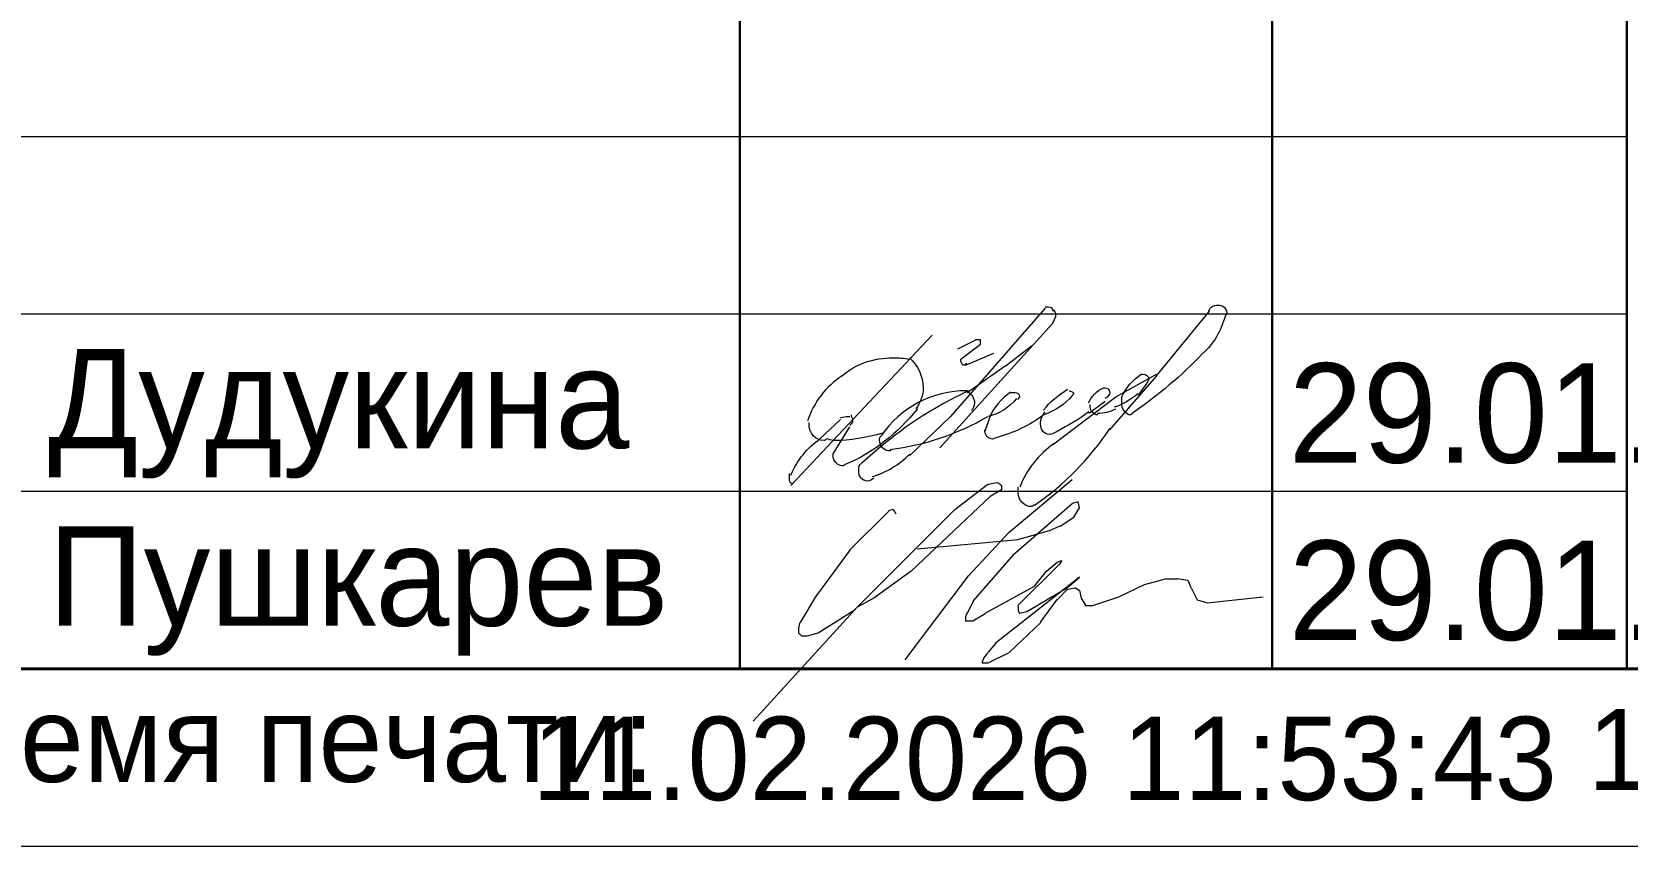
# Model space of a CAD drawing. Header units: millimetres. Extents: x -401725 to 250493, y 305116 to 802890.
# Drawn here: x -375096.663 to -375094.895, y 508958.132 to 508959.035 of the extents above; entities that cross this region are included whole.
import ezdxf

# ---------------------------------------------------------------- set-up
doc = ezdxf.new("R2010")
doc.units = ezdxf.units.MM
doc.layers.add('PDF _Геометрия', color=7, linetype='Continuous', true_color=0x1d1d1d)
doc.layers.add('PDF _Текст', color=7, linetype='Continuous')

msp = doc.modelspace()

# ---------------------------------------------------------------- linework, layer by layer
at = {"layer": 'PDF _Геометрия', "color": 7, "lineweight": 30}
for points in [[(-375095.8779758349, 508960.4937928913), (-375095.8779758349, 508958.3287204412)], [(-375095.2881863384, 508960.4939454792), (-375095.2881863384, 508958.3289234793)], [(-375094.8948147564, 508960.4938946165), (-375094.8948147564, 508958.3290660636)]]:
    msp.add_lwpolyline(points, dxfattribs=at)
at = {"layer": 'PDF _Геометрия', "color": 7, "lineweight": 9}
for points in [[(-375094.8948147564, 508958.9187806842), (-375097.4530848929, 508958.9187806842)], [(-375094.8948147564, 508958.7221796642), (-375097.4530848929, 508958.7221796642)], [(-375094.8948147564, 508958.5255820351), (-375097.4530848929, 508958.5255820351)]]:
    msp.add_lwpolyline(points, dxfattribs=at)
at = {"layer": 'PDF _Геометрия', "color": 5, "lineweight": 9}
for points in [[(-375095.5397495166, 508958.7286765176), (-375095.6447617745, 508958.6087348011)], [(-375095.3580071663, 508958.7254450451), (-375095.4164601964, 508958.6537765448)], [(-375095.338174089, 508958.722085314), (-375095.3399539844, 508958.7205596894)], [(-375095.664718999, 508958.6987828544), (-375095.821384033, 508958.5320266745)], [(-375095.6563571826, 508958.5737286009), (-375095.531333696, 508958.7121655354)], [(-375095.6363139155, 508958.6837478608), (-375095.6163604633, 508958.6938508747)], [(-375095.6331925182, 508958.6723034512), (-375095.611469216, 508958.6887222261), (-375095.611469216, 508958.6937741569)], [(-375095.6281148595, 508958.6655390392), (-375095.5965296959, 508958.6789311486)], [(-375095.611469216, 508958.6937745807), (-375095.6165211468, 508958.6937745807)], [(-375095.5830234424, 508958.6653321979), (-375095.5546946528, 508958.6870846613)], [(-375095.6329779627, 508958.6704865957), (-375095.6329779627, 508958.672254178)], [(-375095.6261685162, 508958.6353300277), (-375095.5829455166, 508958.6654091912)], [(-375095.41641442, 508958.6537863808), (-375095.4681862197, 508958.5938935145)], [(-375095.461336295, 508958.6304370427), (-375095.4164166427, 508958.6555615926)], [(-375095.4363627436, 508958.6322714883), (-375095.4264668467, 508958.64546348)], [(-375095.5314792529, 508958.5772550766), (-375095.4615110929, 508958.63049172)], [(-375095.5130296815, 508958.6370220579), (-375095.5130296815, 508958.6370220579)], [(-375095.5079650351, 508958.6337275055), (-375095.5097376613, 508958.6319574115)], [(-375095.4914401904, 508958.6123401189), (-375095.4731922046, 508958.6255192198)], [(-375095.4680309616, 508958.6353872482), (-375095.4680309616, 508958.6353872482)], [(-375095.6446146967, 508958.6086712278), (-375095.6895391547, 508958.5652610724)], [(-375095.4813422629, 508958.6104175115), (-375095.4813422629, 508958.6104175115)], [(-375095.4430393115, 508958.6121095417), (-375095.4448147564, 508958.6103340968)], [(-375095.7897223898, 508958.583663768), (-375095.7663196036, 508958.6053075706)], [(-375095.5446655593, 508958.6004838703), (-375095.5446655593, 508958.6004838703)], [(-375095.5794834033, 508958.48029734), (-375095.5095971322, 508958.5387891104)], [(-375095.5997877653, 508958.5205568073), (-375095.6882188057, 508958.4371789692)], [(-375095.6396844124, 508958.5054607786), (-375095.6030517686, 508958.5337563379)], [(-375095.6031073996, 508958.533611549), (-375095.5929992996, 508958.5353779395)], [(-375095.5881063145, 508958.5271994668), (-375095.5997325793, 508958.5203753548)], [(-375095.5930230354, 508958.5355714557), (-375095.5897376274, 508958.5338023899)], [(-375095.5898763341, 508958.5337709186), (-375095.5881071199, 508958.5322544493)], [(-375095.5881063145, 508958.5322552122), (-375095.5881063145, 508958.5272003144)], [(-375095.713075797, 508958.5037280584), (-375095.7564166944, 508958.4603871609)], [(-375095.7512973681, 508958.3937630518), (-375095.6397246338, 508958.5053357862)], [(-375095.708182812, 508958.505623539), (-375095.7132228747, 508958.503859517)], [(-375095.7046529454, 508958.5002897445), (-375095.7079292617, 508958.5053302312)], [(-375095.5095947586, 508958.5119508503), (-375095.5746700208, 508958.4552315577)], [(-375095.5030775602, 508958.5138734577), (-375095.5096621516, 508958.5121006831)], [(-375095.5080315804, 508958.4971294798), (-375095.501446438, 508958.507260468)], [(-375095.5014465652, 508958.5072613157), (-375095.5032194881, 508958.5138464581)], [(-375095.5348226231, 508958.4822199474), (-375095.5231778359, 508958.4872828985)], [(-375095.5229072043, 508958.4871095417), (-375095.5079664974, 508958.4969830698)], [(-375095.68139516, 508958.4619596664), (-375095.5696350816, 508958.4720737005)], [(-375095.6246833273, 508958.4320354856), (-375095.5796871954, 508958.4803178546)], [(-375095.5697822043, 508958.4722644353), (-375095.5348595409, 508958.482131353)], [(-375095.7562683425, 508958.4603795341), (-375095.793017483, 508958.4102924693)], [(-375095.5747972596, 508958.4554458589), (-375095.6198009362, 508958.4038686088)], [(-375095.5263421272, 508958.4470433524), (-375095.5212791763, 508958.4488153852)], [(-375095.5212762093, 508958.4488133719), (-375095.5245671275, 508958.4437504209)], [(-375095.6880819005, 508958.4371624388), (-375095.7296833994, 508958.4071589335)], [(-375095.6947313417, 508958.3389060097), (-375095.6247855799, 508958.4320828565)], [(-375095.5248094667, 508958.4437711898), (-375095.5698659556, 508958.3989678223)], [(-375095.5515326926, 508958.4204489785), (-375095.5381214886, 508958.4371497231)], [(-375095.5380812223, 508958.4372234739), (-375095.5264374099, 508958.4470928705)], [(-375095.6063253087, 508958.3905654878), (-375095.5514336775, 508958.4204143919)], [(-375095.5014465652, 508958.4305197793), (-375095.5949049367, 508958.3570701146)], [(-375095.5598266922, 508958.3922337821), (-375095.5147588863, 508958.4188187252)], [(-375095.5264031624, 508958.4054004216), (-375095.5147564254, 508958.4170496905)], [(-375095.5148675179, 508958.4188688461), (-375095.5014439585, 508958.4305220153)], [(-375095.5146911941, 508958.4171869885), (-375095.5063345275, 508958.4187089147)], [(-375095.5065124832, 508958.4188688461), (-375095.5014469891, 508958.4155762749)], [(-375095.5015889806, 508958.415545821), (-375095.4998160576, 508958.4071877556)], [(-375095.4581421218, 508958.4087844819), (-375095.4297255094, 508958.4222316289)], [(-375095.4296115771, 508958.422198653), (-375095.4047325031, 508958.4287992236)], [(-375095.4047295784, 508958.4286751612), (-375095.3930487211, 508958.4286751612)], [(-375095.3930515185, 508958.4288141857), (-375095.3813667618, 508958.4270360706)], [(-375095.3814107579, 508958.4272476167), (-375095.3781082685, 508958.4188643745)], [(-375095.3779215815, 508958.4188145926), (-375095.3713155007, 508958.405348351)], [(-375095.7481201492, 508958.3972217107), (-375095.8631693656, 508958.2705920534)], [(-375095.7929436897, 508958.4104663396), (-375095.8113012422, 508958.3802895411)], [(-375095.7296468419, 508958.4071195785), (-375095.7480337887, 508958.3970445392)], [(-375095.6196208003, 508958.4037253457), (-375095.6261872082, 508958.3903399757)], [(-375095.5696330073, 508958.3987475896), (-375095.5696330073, 508958.3936905726)], [(-375095.5446628467, 508958.3805252046), (-375095.526437749, 508958.4055847139)], [(-375095.4997206266, 508958.4071365327), (-375095.4946542848, 508958.3987770687)], [(-375095.4947191346, 508958.39891035), (-375095.4881317883, 508958.39891035)], [(-375095.4878967605, 508958.398761153), (-375095.4579803363, 508958.4086487847)], [(-375095.3713263937, 508958.4054919744), (-375095.3596357877, 508958.4019339638)], [(-375095.3598416119, 508958.4020163613), (-375095.34306114, 508958.4037961083)], [(-375095.3430196446, 508958.4036948281), (-375095.2979687031, 508958.4087853297)], [(-375095.8114169971, 508958.3805184229), (-375095.8131765685, 508958.3737315043)], [(-375095.7914076383, 508958.3688674897), (-375095.7513795749, 508958.3937906236)], [(-375095.6264126568, 508958.3904603717), (-375095.6281802391, 508958.3854101364)], [(-375095.6280436518, 508958.3854487072), (-375095.6280436518, 508958.3821663298)], [(-375095.6279554899, 508958.3820070026), (-375095.6196212029, 508958.3820070026)], [(-375095.6196987896, 508958.3819934392), (-375095.6063089267, 508958.3903305237)], [(-375095.579554611, 508958.346949087), (-375095.5446407214, 508958.3803449814)], [(-375095.5697754226, 508958.3936545449), (-375095.5680053183, 508958.3903646796)], [(-375095.5681986811, 508958.3904468084), (-375095.5598525049, 508958.3922172093)], [(-375095.8130547737, 508958.368904789), (-375095.8097867226, 508958.3653853493)], [(-375095.8130479921, 508958.3737808198), (-375095.8130479921, 508958.3687534727)], [(-375095.809786002, 508958.3654664753), (-375095.8029973668, 508958.3654664753)], [(-375095.8028822477, 508958.3654020492), (-375095.7913135001, 508958.3686714779)], [(-375095.6030497553, 508958.3470542031), (-375095.6081025337, 508958.3404830647)], [(-375095.5946269038, 508958.3570029336), (-375095.6029660863, 508958.347147536)], [(-375095.6029446392, 508958.335467696), (-375095.5796882102, 508958.3470959105)], [(-375095.6098416119, 508958.335552467), (-375095.6098416119, 508958.335552467)], [(-375095.6079393495, 508958.3403505085), (-375095.6097076736, 508958.3352981538)], [(-375095.6096178163, 508958.3354303967), (-375095.6030492043, 508958.3354303967)]]:
    msp.add_lwpolyline(points, dxfattribs=at)
for points in [[(-375095.4545512201, 508958.6303081907, -0.1397028689154261), (-375095.4332092605, 508958.6555970905), (-375095.4314330739, 508958.6555970905)], [(-375095.5780552654, 508958.6355073688, 0.1463798271512706), (-375095.6014187603, 508958.6072538559), (-375095.6064719626, 508958.5920942489)], [(-375095.7614325949, 508958.5553604097), (-375095.7631943917, 508958.5538477813, -0.4239484758357184), (-375095.7747719131, 508958.5654278196), (-375095.7746429127, 508958.5671070445), (-375095.7562683425, 508958.5970575939)]]:
    msp.add_lwpolyline(points, format="xyb", dxfattribs=at)
at = {"layer": 'PDF _Геометрия', "color": 7, "lineweight": 40}
msp.add_lwpolyline([(-375090.1697171002, 508958.3287741738), (-375135.9970151872, 508958.3287741738)], dxfattribs=at)
at = {"layer": 'PDF _Геометрия', "color": 7, "lineweight": 18}
msp.add_lwpolyline([(-375136.7838774259, 508958.1321731538), (-375089.9816321799, 508958.1321731538)], dxfattribs=at)
at = {"layer": 'PDF _Геометрия', "color": 5, "lineweight": 9}
for centre, radius, start, end in [((-375095.7123128408, 508958.5741823707), 0.09533409061526223, 123.3265479906052, 161.9268877757841), ((-375095.6271975705, 508958.5232125279), 0.1139183737441651, 89.67472146580096, 145.8698693231512), ((-375095.4287493293, 508958.2210151613), 0.4599788125805267, 115.2252076415466, 125.8296184607712), ((-375095.7450568869, 508958.8502948508), 0.2801560058113208, 276.8934020430591, 300.4566234069526), ((-375095.481513035, 508958.6542241005), 0.04198317224831022, 269.9635588672526, 298.4499733700453), ((-375095.7259823472, 508958.7652602096), 0.3088898129449825, 304.4096380626152, 326.625796168446), ((-375095.4673596473, 508958.4902047516), 0.108302494474781, 125.1415309794373, 158.2003743713254), ((-375095.7588217332, 508958.6350845056), 0.09698609022274536, 286.4807088853367, 315.4468041786489)]:
    msp.add_arc(centre, radius, start, end, dxfattribs=at)
for points in [[(-375095.3582614795, 508958.7256451048), (-375095.3564815841, 508958.7304762494), (-375095.3531760641, 508958.7322561447), (-375095.3480906489, 508958.7322561447)], [(-375095.3480906489, 508958.7322561447), (-375095.3432595043, 508958.7322561447), (-375095.338174089, 508958.7289506248), (-375095.338174089, 508958.722085314)], [(-375095.5396816998, 508958.7303922836), (-375095.5379101119, 508958.7303922836), (-375095.5379101119, 508958.7303922836), (-375095.5363916081, 508958.7303922836)], [(-375095.5363916081, 508958.7303922836), (-375095.5331015165, 508958.7303922836), (-375095.5313299287, 508958.7286206958), (-375095.5313299287, 508958.7253306042)], [(-375095.5280697401, 508958.7220003735), (-375095.5280697401, 508958.7187100063), (-375095.5298414762, 508958.7154171081), (-375095.5313601072, 508958.7121292721)], [(-375095.5298414762, 508958.7270624767), (-375095.5298414762, 508958.7255413147), (-375095.5280697401, 508958.7237721096), (-375095.5280697401, 508958.7220003735)], [(-375095.3398051264, 508958.7205656234), (-375095.3448905417, 508958.7037837529), (-375095.3530272062, 508958.6887817777), (-375095.3647236614, 508958.6788652179)], [(-375095.3647990229, 508958.6789396469), (-375095.3881763354, 508958.6537836257), (-375095.4148569664, 508958.6321850218), (-375095.4430621971, 508958.6121084816)], [(-375095.7645894688, 508958.6537694266), (-375095.7497150317, 508958.6671337302), (-375095.7297984125, 508958.6736860458), (-375095.7081170296, 508958.6736860458)], [(-375095.7081170296, 508958.6736860458), (-375095.7013075627, 508958.6736860458), (-375095.6962653807, 508958.6736860458), (-375095.6897130625, 508958.6721759123)], [(-375095.6896518603, 508958.673700796), (-375095.6813262409, 508958.6653776987), (-375095.6747711714, 508958.6537758057), (-375095.6747711714, 508958.6404084071)], [(-375095.6296953097, 508958.6654363603), (-375095.6314628921, 508958.6654363603), (-375095.6329779627, 508958.6687215384), (-375095.6329779627, 508958.6704865957)], [(-375095.6264126568, 508958.6672039427), (-375095.6281802391, 508958.6672039427), (-375095.6281802391, 508958.6654363603), (-375095.6296953097, 508958.6654363603)], [(-375095.4314330739, 508958.6555970905), (-375095.4281344416, 508958.6555970905), (-375095.4248358093, 508958.6538234412), (-375095.4248358093, 508958.6505222715)], [(-375095.4248358093, 508958.6505222715), (-375095.4248358093, 508958.6487486223), (-375095.4266119959, 508958.6472236392), (-375095.4266119959, 508958.6454474526)], [(-375095.6747711714, 508958.6404084071), (-375095.6747711714, 508958.6320853098), (-375095.6780474451, 508958.6237622151), (-375095.6830917464, 508958.6172046209)], [(-375095.6265508386, 508958.6371290659), (-375095.6247832538, 508958.6371290659), (-375095.6247832538, 508958.6371290659), (-375095.6247832538, 508958.6371290659)], [(-375095.6263244949, 508958.6370525755), (-375095.6212734118, 508958.6337693715), (-375095.6179902079, 508958.6287182885), (-375095.6179902079, 508958.6236672055)], [(-375095.5712640022, 508958.6286127697), (-375095.5796080803, 508958.6187541151), (-375095.5897221143, 508958.6119246136), (-375095.6028703586, 508958.608640081)], [(-375095.5781202848, 508958.6353910629), (-375095.5763501805, 508958.6353910629), (-375095.5745800762, 508958.6353910629), (-375095.5730628439, 508958.6353910629)], [(-375095.5730628439, 508958.6353910629), (-375095.5712927397, 508958.6353910629), (-375095.5680054031, 508958.6336209586), (-375095.5680054031, 508958.630333622)], [(-375095.5680054031, 508958.630333622), (-375095.5680054031, 508958.630333622), (-375095.5697755074, 508958.6288163898), (-375095.5697755074, 508958.6270462855)], [(-375095.5413432124, 508958.6155478554), (-375095.5347602741, 508958.6254222629), (-375095.5246326766, 508958.632260923), (-375095.5147582692, 508958.6388413294)], [(-375095.5095947586, 508958.6319798758), (-375095.5179507257, 508958.6221046419), (-375095.5278259597, 508958.6152654093), (-375095.5412461495, 508958.61045693)], [(-375095.5130296815, 508958.6370220579), (-375095.5112570553, 508958.6370220579), (-375095.5079650351, 508958.6355001316), (-375095.5079650351, 508958.6337275055)], [(-375095.4915486973, 508958.6237672565), (-375095.4882539221, 508958.6306102512), (-375095.4831850372, 508958.6371998016), (-375095.474821377, 508958.6404945768)], [(-375095.474621614, 508958.6404569809), (-375095.474621614, 508958.6404569809), (-375095.474621614, 508958.6404569809), (-375095.4731006942, 508958.6404569809)], [(-375095.4731006942, 508958.6404569809), (-375095.4713262878, 508958.6404569809), (-375095.4680309616, 508958.6386825744), (-375095.4680309616, 508958.6353872482)], [(-375095.4680298172, 508958.6353876721), (-375095.4680298172, 508958.6338642174), (-375095.4698042236, 508958.6303179394), (-375095.4730995498, 508958.6287944847)], [(-375095.4365187223, 508958.6338550115), (-375095.4448900755, 508958.6272568631), (-375095.4532614286, 508958.6221833157), (-375095.463154846, 508958.6188880468)], [(-375095.4547552005, 508958.6256048809), (-375095.4547552005, 508958.6271237736), (-375095.4547552005, 508958.6288987735), (-375095.4547552005, 508958.6304227376)], [(-375095.4514587722, 508958.6139405963), (-375095.4547552005, 508958.6172370246), (-375095.4547552005, 508958.6205334528), (-375095.4547552005, 508958.6256048809)], [(-375095.7663391433, 508958.6071250039), (-375095.7628152532, 508958.6086377596), (-375095.7613050145, 508958.6086377596), (-375095.7580328308, 508958.6086377596)], [(-375095.6812900439, 508958.6170839069), (-375095.7029768946, 508958.5903510809), (-375095.7297072014, 508958.5686667494), (-375095.7612287867, 508958.5553015998)], [(-375095.7580328308, 508958.6086377596), (-375095.7562708857, 508958.6086377596), (-375095.7562708857, 508958.6086377596), (-375095.7562708857, 508958.6086377596)], [(-375095.7547729812, 508958.6103225679), (-375095.7547729812, 508958.6088096848), (-375095.7530108878, 508958.6070475914), (-375095.7530108878, 508958.6037751322)], [(-375095.6179902079, 508958.6236672055), (-375095.6179902079, 508958.6203840015), (-375095.6197580869, 508958.6171007975), (-375095.6212734118, 508958.6153329184)], [(-375095.5413805116, 508958.6105328001), (-375095.5563087147, 508958.598893862), (-375095.5747792034, 508958.5905441891), (-375095.5929966717, 508958.5854837812)], [(-375095.5448120437, 508958.6003874008), (-375095.5448120437, 508958.6054482325), (-375095.5430407526, 508958.6105090642), (-375095.539751212, 508958.6137986048)], [(-375095.4913927186, 508958.6137981809), (-375095.5012729117, 508958.6054354842), (-375095.5146998407, 508958.5988512222), (-375095.5263534018, 508958.5920085551)], [(-375095.4897045243, 508958.618779773), (-375095.4897045243, 508958.62029765), (-375095.4897045243, 508958.6220739972), (-375095.4897045243, 508958.6220739972)], [(-375095.4813422629, 508958.6104175115), (-375095.4864103001, 508958.6104175115), (-375095.4897045243, 508958.6154855487), (-375095.4897045243, 508958.618779773)], [(-375095.4448147564, 508958.6103340968), (-375095.4481120112, 508958.6103340968), (-375095.449633821, 508958.6121095417), (-375095.4514092659, 508958.6138849865)], [(-375095.8013868864, 508958.6003412006), (-375095.8013868864, 508958.6021021072), (-375095.8013868864, 508958.6021021072), (-375095.8013868864, 508958.6021021072)], [(-375095.7845324942, 508958.5819774598), (-375095.7945948179, 508958.5819774598), (-375095.8013868864, 508958.5902788769), (-375095.8013868864, 508958.6003412006)], [(-375095.7195929953, 508958.5902996458), (-375095.7379845833, 508958.5852608546), (-375095.7563761713, 508958.5819856403), (-375095.7730041849, 508958.5819856403)], [(-375095.7530108878, 508958.6037751322), (-375095.7530108878, 508958.6020130387), (-375095.7547729812, 508958.6005051901), (-375095.756283347, 508958.5987405794)], [(-375095.7447632156, 508958.5555875961), (-375095.7298912792, 508958.5689471322), (-375095.7147672761, 508958.5820546015), (-375095.6981308727, 508958.5939017372)], [(-375095.6063891413, 508958.5919870983), (-375095.6063891413, 508958.5937560158), (-375095.6063891413, 508958.5937560158), (-375095.6063891413, 508958.5937560158)], [(-375095.5980499588, 508958.5836479158), (-375095.6031040088, 508958.5836479158), (-375095.6063891413, 508958.5887019658), (-375095.6063891413, 508958.5919870983)], [(-375095.5347936315, 508958.5888375266), (-375095.5413749167, 508958.5888375266), (-375095.5446655593, 508958.5939000537), (-375095.5446655593, 508958.6004838703)], [(-375095.5264404617, 508958.5921307005), (-375095.5297311043, 508958.5906094111), (-375095.5315029888, 508958.5888375266), (-375095.5347936315, 508958.5888375266)], [(-375095.8213725092, 508958.5436653956), (-375095.8145846723, 508958.560515528), (-375095.8030134097, 508958.5738447372), (-375095.7896842005, 508958.5836530232)], [(-375095.781262239, 508958.5837383665), (-375095.7830231457, 508958.5837383665), (-375095.7830231457, 508958.5819774598), (-375095.7845324942, 508958.5819774598)], [(-375095.7730041849, 508958.5819856403), (-375095.7780429762, 508958.5819856403), (-375095.7795546085, 508958.5837492172), (-375095.7813181879, 508958.5837492172)], [(-375095.7231699734, 508958.5822726751), (-375095.7231699734, 508958.5837846939), (-375095.7231699734, 508958.5855487158), (-375095.7214059514, 508958.5873127378)], [(-375095.7115778289, 508958.5704285275), (-375095.7181299106, 508958.5704285275), (-375095.7231699734, 508958.5754685903), (-375095.7231699734, 508958.5822726751)], [(-375095.5929959088, 508958.5854168333), (-375095.5947648262, 508958.5854168333), (-375095.5962810413, 508958.5836479158), (-375095.5980499588, 508958.5836479158)], [(-375095.7462706568, 508958.5486712321), (-375095.7462706568, 508958.5504343639), (-375095.7462706568, 508958.5537087517), (-375095.7447594009, 508958.5554718836)], [(-375095.7098138069, 508958.5721925495), (-375095.7115778289, 508958.5704285275), (-375095.7115778289, 508958.5704285275), (-375095.7115778289, 508958.5704285275)], [(-375095.8231070733, 508958.5405770378), (-375095.8231070733, 508958.5420849877), (-375095.8231070733, 508958.5438442625), (-375095.8231070733, 508958.5456035373)], [(-375095.8198398486, 508958.5337912636), (-375095.8231070733, 508958.5355505385), (-375095.8231070733, 508958.5373098133), (-375095.8231070733, 508958.5405770378)], [(-375095.7361956175, 508958.5370849369), (-375095.742996269, 508958.5370849369), (-375095.7462706568, 508958.5421224565), (-375095.7462706568, 508958.5486712321)], [(-375095.7296468419, 508958.5403593246), (-375095.7314099738, 508958.5385961927), (-375095.7346843616, 508958.5370849369), (-375095.7361956175, 508958.5370849369)], [(-375095.5696438579, 508958.5238757634), (-375095.5696438579, 508958.5271667316), (-375095.5696438579, 508958.5289348997), (-375095.5696438579, 508958.5304526406)], [(-375095.5547194059, 508958.5086983546), (-375095.5630669808, 508958.5086983546), (-375095.5696438579, 508958.5155281886), (-375095.5696438579, 508958.5238757634)], [(-375095.5514309673, 508958.5104690522), (-375095.5532016651, 508958.5104690522), (-375095.5532016651, 508958.5086983546), (-375095.5547194059, 508958.5086983546)]]:
    msp.add_open_spline(points, degree=3, dxfattribs=at)

# ---------------------------------------------------------------- texts
at = {"layer": 'PDF _Текст', "char_height": 0.1103358192162381, "attachment_point": 4, "style": ''}
for s, insert in [('Дудукина', (-375096.6447435487, 508958.6117653712)), ('29.01.26', (-375095.2697435487, 508958.6117653712)), ('Пушкарев', (-375096.6447435487, 508958.4150965344)), ('29.01.26', (-375095.2697435487, 508958.4150965344))]:
    msp.add_mtext(s, dxfattribs=dict(at, insert=insert))
at = {"layer": 'PDF _Текст', "color": 9, "true_color": 0xc0c0c0, "attachment_point": 4, "style": ''}
for s, insert, char_height in [('Время печати:', (-375096.8314094016, 508958.2365534435), 0.09504500610960855), ('11.02.2026 11:53:43', (-375096.108078374, 508958.228762984), 0.09254965827696852), ('1189х841мм (h)', (-375094.9380785096, 508958.2258163423), 0.08970615412626001)]:
    msp.add_mtext(s, dxfattribs=dict(at, insert=insert, char_height=char_height))

doc.saveas('drawing.dxf')
